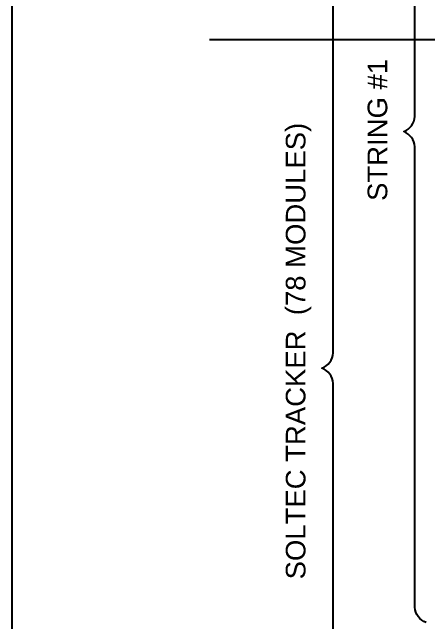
# Model space of a CAD drawing. Header units: inches. Extents: x -4 to 3761, y -12 to 63679.
# Drawn here: x 0 to 1.986, y 6.843 to 9.752 of the extents above; entities that cross this region are included whole.
import ezdxf
from ezdxf.enums import TextEntityAlignment as Align

# ---------------------------------------------------------------- set-up
doc = ezdxf.new("R2018")
doc.units = ezdxf.units.IN
doc.header["$MEASUREMENT"] = 0
doc.layers.add('E-DIM', color=7, linetype='Continuous')
doc.layers.add('G-ANNO-TEXT', color=1, linetype='Continuous')
doc.styles.add('NEI-A', font='arial.ttf')
doc.styles.get("Standard").update_dxf_attribs({"font": 'arial.ttf'})

# ---------------------------------------------------------------- blocks, each defined once
blk = doc.blocks.new('DETAIL-TITLE_WITH_SCALE')
at = {"color": 153, "style": 'NEI-A'}
blk.add_attdef('DETAIL_NO', text='', height=0.25, dxfattribs=at).set_placement((0.25, 0), align=Align.MIDDLE_CENTER)
at = {"color": 153, "lineweight": 30, "flags": 104}
blk.add_attdef('DETAIL_TITLE', text='', height=0.25, dxfattribs=at).set_placement((0.625, 0.024), align=Align.BOTTOM_LEFT)
at = {"color": 7, "style": 'NEI-A'}
blk.add_attdef('SCALE', text='', height=0.1094, dxfattribs=at).set_placement((1.1792, -0.101), align=Align.TOP_LEFT)

msp = doc.modelspace()

# ---------------------------------------------------------------- linework, layer by layer
at = {"layer": 'Defpoints', "color": 5}
msp.add_lwpolyline([(0, 20.5), (31, 20.5), (31, 0), (0, 0)], close=True, dxfattribs=at)
at = {"layer": 'G-ANNO-TEXT', "flags": 128}
for points in [[(1.5831, 4.5429, -0.298343), (1.5298, 4.6152), (1.5298, 7.9837, 0.298343), (1.4765, 8.056, 0.298343), (1.5298, 8.1283), (1.5298, 11.4969, -0.298343), (1.5831, 11.5692)], [(1.9732, 6.844, -0.298343), (1.9199, 6.9163), (1.9199, 9.1109, 0.298343), (1.8666, 9.1831, 0.298343), (1.9199, 9.2554), (1.9199, 11.45, -0.298343), (1.9732, 11.5223)]]:
    msp.add_lwpolyline(points, format="xyb", dxfattribs=at)

# ---------------------------------------------------------------- block references
at = {"layer": 'E-DIM'}
ref = msp.add_blockref('DETAIL-TITLE_WITH_SCALE', (0.6477, 12.6112), dxfattribs=dict(at, xscale=0.46875, yscale=0.46875, zscale=0.46875))
lines = msp.add_mtext('{\\LDC BLOCK TYPE-1 (1) OPTIMIZERS / (2) STRINGS}', dxfattribs={"layer": 'G-ANNO-TEXT', "insert": (0.9407, 12.6225), "char_height": 2.5, "attachment_point": 1})
ref.add_attrib('DETAIL_TITLE', '', (0.9407, 12.6225), dxfattribs={"flags": 104}).embed_mtext(lines)

# ---------------------------------------------------------------- next in the draw order: texts
at = {"layer": 'G-ANNO-TEXT', "char_height": 0.09375, "attachment_point": 3, "rotation": 90, "style": 'NEI-A', "bg_fill": 3, "box_fill_scale": 1.5, "bg_fill_color": 256, "bg_fill_transparency": 0}
for s, insert, width in [('STRING #1', (1.6945, 9.5297, -0.1789), 0.672535), ('SOLTEC TRACKER  (78 MODULES)', (1.3044, 9.2252, -0.1789), 2.892543)]:
    msp.add_mtext(s, dxfattribs=dict(at, insert=insert, width=width))

doc.saveas('drawing.dxf')
